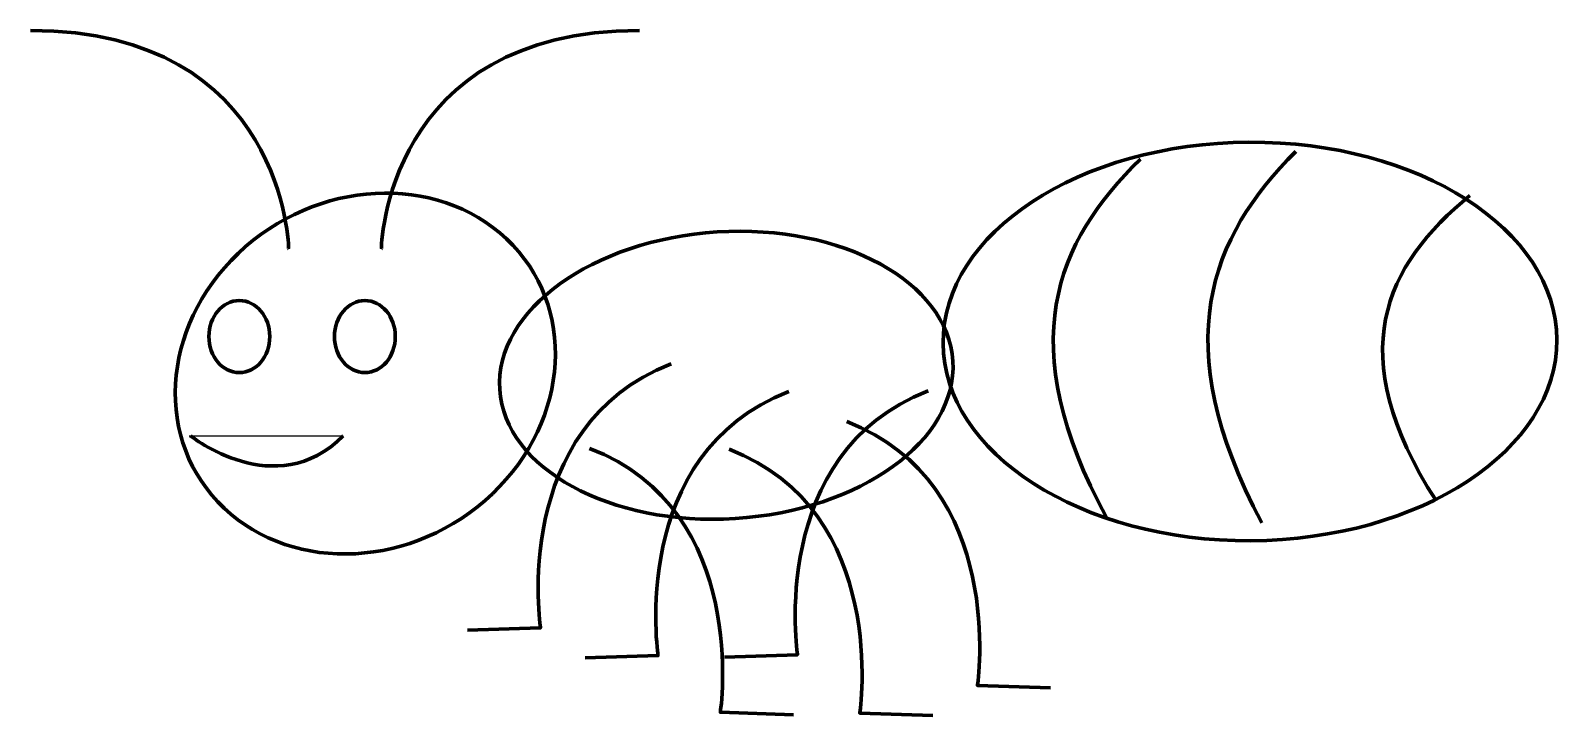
# Model space of a CAD drawing. Header units: centimetres. Extents: x -9.9 to 9.9, y -4.5 to 4.4.
import ezdxf

# ---------------------------------------------------------------- set-up
doc = ezdxf.new("R2010")
doc.units = ezdxf.units.CM
doc.header["$MEASUREMENT"] = 0
doc.layers.add('Layer 1', color=7, linetype='Continuous')

msp = doc.modelspace()

# ---------------------------------------------------------------- linework, layer by layer
at = {"layer": 'Layer 1', "lineweight": 211}
for points in [[(-6.58521, 1.59988), (-6.58521, 1.59988), (-6.62796, 4.4398), (-9.94148, 4.4398)], [(-5.38039, 1.59988), (-5.38039, 1.59988), (-5.33764, 4.4398), (-2.02412, 4.4398)], [(6.5106, 2.86692), (5.39502, 1.75915), (4.83085, 0.36587), (6.06673, -1.95946)], [(4.49017, 2.76773), (3.38377, 1.69826), (2.82425, 0.35316), (4.04996, -1.89177)], [(8.7738, 2.29623), (7.66557, 1.38537), (7.10512, 0.23975), (8.33286, -1.67223)], [(-7.8595, -0.83006), (-7.8595, -0.83006), (-6.75715, -1.71194), (-5.87527, -0.83006)]]:
    msp.add_open_spline(points, degree=3, dxfattribs=at)
for points, knots in [([(9.90455, 0.42032), (9.91183, -1.01042), (8.13089, -2.18047), (5.92672, -2.19307), (5.92672, -2.19307), (3.72255, -2.20567), (1.92981, -1.05604), (1.92254, 0.37469), (1.92254, 0.37469), (1.91526, 1.80543), (3.6962, 2.97548), (5.90037, 2.98808), (5.90037, 2.98808), (8.10454, 3.00068), (9.89728, 1.85105), (9.90455, 0.42032)], [0, 0, 0, 0, 0.2, 0.2, 0.2, 0.2, 0.4, 0.4, 0.4, 0.4, 0.6, 0.6, 0.6, 0.6, 1, 1, 1, 1]), ([(-1.61215, 0.1045), (-3.70936, -0.70434), (-3.31164, -3.32648), (-3.31164, -3.32648), (-3.31164, -3.32648), (-3.31164, -3.32648), (-4.26071, -3.35825), (-4.26071, -3.35825)], [0, 0, 0, 0, 0.33333333, 0.33333333, 0.33333333, 0.33333333, 1, 1, 1, 1]), ([(-0.08268, -0.25492), (-2.17989, -1.06376), (-1.78217, -3.6859), (-1.78217, -3.6859), (-1.78217, -3.6859), (-1.78217, -3.6859), (-2.73124, -3.71767), (-2.73124, -3.71767)], [0, 0, 0, 0, 0.33333333, 0.33333333, 0.33333333, 0.33333333, 1, 1, 1, 1]), ([(1.73008, -0.24484), (-0.36713, -1.05368), (0.03059, -3.67582), (0.03059, -3.67582), (0.03059, -3.67582), (0.03059, -3.67582), (-0.91848, -3.70759), (-0.91848, -3.70759)], [0, 0, 0, 0, 0.33333333, 0.33333333, 0.33333333, 0.33333333, 1, 1, 1, 1]), ([(0.67039, -0.64303), (2.7676, -1.45187), (2.36988, -4.07401), (2.36988, -4.07401), (2.36988, -4.07401), (2.36988, -4.07401), (3.31895, -4.10578), (3.31895, -4.10578)], [0, 0, 0, 0, 0.33333333, 0.33333333, 0.33333333, 0.33333333, 1, 1, 1, 1]), ([(-7.8595, -0.83006), (-7.8595, -0.83006), (-7.8595, -0.83006), (-7.8595, -0.83006), (-7.8595, -0.83006), (-7.8595, -0.83006), (-7.8595, -0.83006), (-7.8595, -0.83006)], [0, 0, 0, 0, 0.33333333, 0.33333333, 0.33333333, 0.33333333, 1, 1, 1, 1]), ([(-2.67184, -0.99237), (-0.57462, -1.80121), (-0.97234, -4.42335), (-0.97234, -4.42335), (-0.97234, -4.42335), (-0.97234, -4.42335), (-0.02328, -4.45512), (-0.02328, -4.45512)], [0, 0, 0, 0, 0.33333333, 0.33333333, 0.33333333, 0.33333333, 1, 1, 1, 1]), ([(-0.85907, -1.00244), (1.23814, -1.81128), (0.84042, -4.43343), (0.84042, -4.43343), (0.84042, -4.43343), (0.84042, -4.43343), (1.78949, -4.4652), (1.78949, -4.4652)], [0, 0, 0, 0, 0.33333333, 0.33333333, 0.33333333, 0.33333333, 1, 1, 1, 1])]:
    msp.add_open_spline(points, degree=3, knots=knots, dxfattribs=at)
at = {"layer": 'Layer 1', "color": 7, "lineweight": 211}
for points in [[(-3.93532, -1.58198), (-4.94964, -2.54853), (-6.51195, -2.63269), (-7.42484, -1.76995), (-7.42484, -1.76995), (-8.33773, -0.90721), (-8.25551, 0.57573), (-7.24119, 1.54229), (-7.24119, 1.54229), (-6.22687, 2.50884), (-4.66456, 2.593), (-3.75167, 1.73026), (-3.75167, 1.73026), (-2.83878, 0.86752), (-2.921, -0.61542), (-3.93532, -1.58198)], [(2.05049, 0.14242), (2.11489, -0.88623), (0.84818, -1.80269), (-0.77878, -1.90454), (-0.77878, -1.90454), (-2.40574, -2.0064), (-3.77686, -1.25508), (-3.84126, -0.22643), (-3.84126, -0.22643), (-3.90566, 0.80222), (-2.63895, 1.71868), (-1.01199, 1.82053), (-1.01199, 1.82053), (0.61497, 1.92239), (1.98609, 1.17107), (2.05049, 0.14242)], [(-6.831, 0.46127), (-6.831, 0.20266), (-7.00824, -0.00699), (-7.22688, -0.00699), (-7.22688, -0.00699), (-7.44552, -0.00699), (-7.62276, 0.20266), (-7.62276, 0.46127), (-7.62276, 0.46127), (-7.62276, 0.71988), (-7.44552, 0.92953), (-7.22688, 0.92953), (-7.22688, 0.92953), (-7.00824, 0.92953), (-6.831, 0.71988), (-6.831, 0.46127)], [(-5.19863, 0.46127), (-5.19863, 0.20266), (-5.37587, -0.00699), (-5.59451, -0.00699), (-5.59451, -0.00699), (-5.81315, -0.00699), (-5.99039, 0.20266), (-5.99039, 0.46127), (-5.99039, 0.46127), (-5.99039, 0.71988), (-5.81315, 0.92953), (-5.59451, 0.92953), (-5.59451, 0.92953), (-5.37587, 0.92953), (-5.19863, 0.71988), (-5.19863, 0.46127)]]:
    msp.add_open_spline(points, degree=3, knots=[0, 0, 0, 0, 0.2, 0.2, 0.2, 0.2, 0.4, 0.4, 0.4, 0.4, 0.6, 0.6, 0.6, 0.6, 1, 1, 1, 1], dxfattribs=at)
at = {"layer": 'Layer 1', "color": 7}
for points in [[(-7.8595, -0.83006), (-7.8595, -0.83006), (-6.75715, -1.71194), (-5.87527, -0.83006), (-5.87527, -0.83006), (-5.87527, -0.83006), (-7.8595, -0.83006), (-7.8595, -0.83006)], [(-7.8595, -0.83006), (-7.8595, -0.83006), (-7.8595, -0.83006), (-7.8595, -0.83006), (-7.8595, -0.83006), (-7.8595, -0.83006), (-7.8595, -0.83006), (-7.8595, -0.83006)]]:
    msp.add_open_spline(points, degree=3, knots=[0, 0, 0, 0, 0.33333333, 0.33333333, 0.33333333, 0.33333333, 1, 1, 1, 1], dxfattribs=at)

doc.saveas('drawing.dxf')
